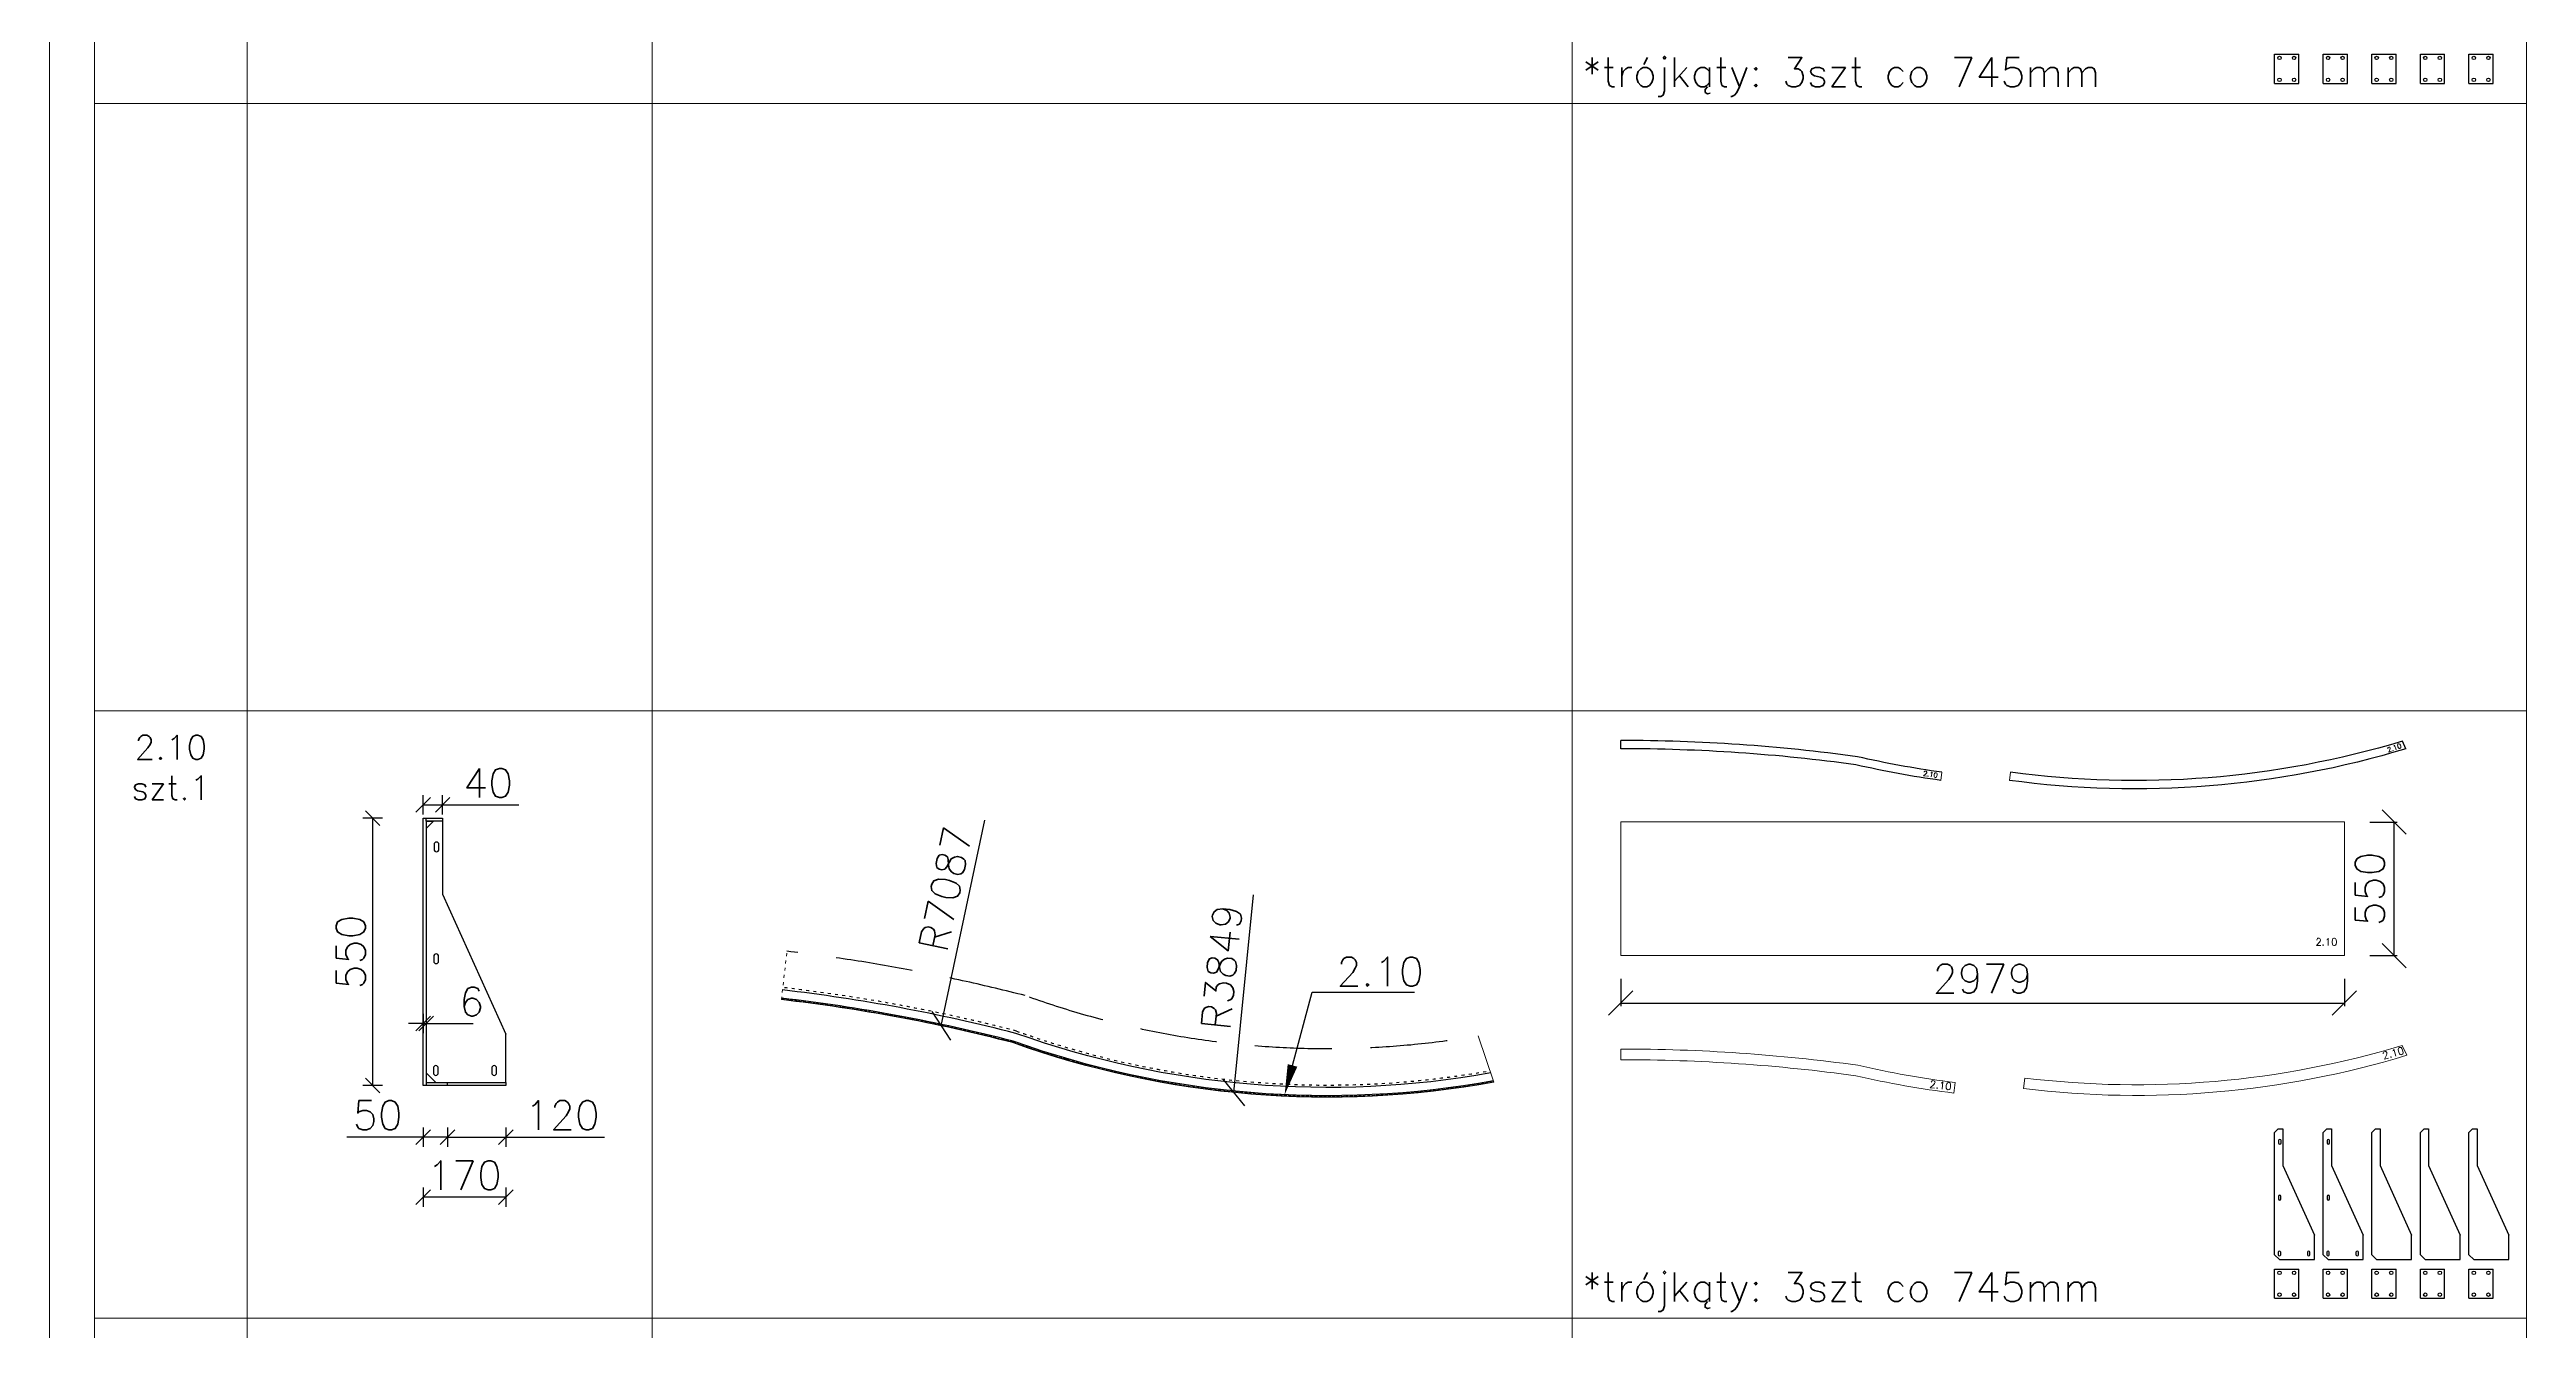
# Model space of a CAD drawing. Header units: millimetres. Extents: x 5046 to 103012, y -15969 to 47766.
# Drawn here: x 58995 to 69191, y -1747 to 3525 of the extents above; entities that cross this region are included whole.
import ezdxf
from ezdxf import colors
from ezdxf.entities.mleader import LeaderData, LeaderLine
from ezdxf.math import Vec2, Vec3

# ---------------------------------------------------------------- set-up
doc = ezdxf.new("R2010")
doc.units = ezdxf.units.MM
for name, pattern in [('ACAD_ISO03W100', [30, 12, -18]), ('ACAD_ISO10W100', [18, 12, -3, 0, -3]), ('HIDDEN2', [4.7625, 3.175, -1.5875])]:
    doc.linetypes.add(name, pattern=pattern)
doc.layers.get('0').update_dxf_attribs({"lineweight": 0})
doc.layers.get('Defpoints').update_dxf_attribs({"lineweight": 0})
for name, color, linetype, lineweight in [('DIM', 3, 'Continuous', 0), ('Kreska-kropka', 240, 'ACAD_ISO10W100', 0), ('Pomocnicze', 252, 'Continuous', 0), ('Przerywana', 230, 'ACAD_ISO03W100', 0), ('TEXT', 2, 'Continuous', 0)]:
    doc.layers.add(name, color=color, linetype=linetype, lineweight=lineweight)
for name, color, linetype in [('L_KS1 550', 40, 'Continuous'), ('L_KS_inderside', 40, 'HIDDEN2'), ('Profil główny', 7, 'Continuous')]:
    doc.layers.add(name, color=color, linetype=linetype)
doc.styles.add('Opisy 1-20', font='simplex.shx', dxfattribs={"height": 100})
doc.styles.add('Skala 1-20', font='simplex.shx', dxfattribs={"height": 60})
doc.styles.add('Skala 1-50', font='simplex.shx', dxfattribs={"height": 120})
doc.dimstyles.new('Skala 1-20', dxfattribs={"dimtxt": 6, "dimasz": 30, "dimexe": 20, "dimexo": 0.625, "dimgap": 15, "dimtad": 1, "dimdec": 0, "dimtxsty": 'Skala 1-20', "dimblk": 'OBLIQUE', "dimcen": 2.5, "dimadec": 0, "dimazin": 0, "dimtfac": 1, "dimtdec": 0, "dimtmove": 0, "dimatfit": 3, "dimldrblk": 'OBLIQUE', "dimfxl": 20, "dimfxlon": 1, "dimarcsym": 0})
doc.dimstyles.new('Skala 1-50', dxfattribs={"dimtxt": 12, "dimasz": 100, "dimexe": 12.5, "dimexo": 0.625, "dimgap": 40, "dimtad": 1, "dimdec": 0, "dimtxsty": 'Skala 1-50', "dimblk": 'OBLIQUE', "dimcen": 2.5, "dimadec": 0, "dimazin": 0, "dimtfac": 1, "dimtdec": 0, "dimtmove": 0, "dimatfit": 3, "dimldrblk": 'OBLIQUE', "dimfxl": 100, "dimfxlon": 1, "dimarcsym": 0})

# ---------------------------------------------------------------- blocks, each defined once
blk = doc.blocks.new('_Oblique')
at = {"color": 0, "linetype": 'ByBlock', "lineweight": -2}
blk.add_line((-0.5, -0.5), (0.5, 0.5), dxfattribs=at)
blk = doc.blocks.new('*D1623')
at = {"layer": 'Defpoints', "color": 0}
for p in [(-6, -214.8), (44, -214.8), (-6, -320.9)]:
    blk.add_point(p, dxfattribs=at)
at = {"layer": 'DIM', "color": 0, "lineweight": -2}
for p, q in [((-6, -300.9), (-6, -340.9)), ((44, -300.9), (44, -340.9)), ((-6, -320.9), (-163.1, -320.9)), ((44, -320.9), (-6, -320.9))]:
    blk.add_line(p, q, dxfattribs=at)
at = {"layer": 'DIM', "color": 0, "linetype": 'ByBlock', "lineweight": -2, "xscale": 30, "yscale": 30, "zscale": 30, "rotation": 180}
blk.add_blockref('_Oblique', (-6, -320.9), dxfattribs=at)
at = {"layer": 'DIM', "color": 0, "linetype": 'ByBlock', "lineweight": -2, "xscale": 30, "yscale": 30, "zscale": 30}
blk.add_blockref('_Oblique', (44, -320.9), dxfattribs=at)
at = {"layer": 'DIM', "color": 0, "insert": (-99.6, -275.9), "char_height": 60, "attachment_point": 5, "style": 'Skala 1-20'}
blk.add_mtext('50', dxfattribs=at)
blk = doc.blocks.new('*D1624')
at = {"layer": 'Defpoints', "color": 0}
for p in [(44, -214.8), (164, -214.8), (164, -320.9)]:
    blk.add_point(p, dxfattribs=at)
at = {"layer": 'DIM', "color": 0, "lineweight": -2}
for p, q in [((44, -300.9), (44, -340.9)), ((164, -300.9), (164, -340.9)), ((44, -320.9), (164, -320.9)), ((164, -320.9), (366.9, -320.9))]:
    blk.add_line(p, q, dxfattribs=at)
at = {"layer": 'DIM', "color": 0, "linetype": 'ByBlock', "lineweight": -2, "xscale": 30, "yscale": 30, "zscale": 30, "rotation": 180}
blk.add_blockref('_Oblique', (44, -320.9), dxfattribs=at)
at = {"layer": 'DIM', "color": 0, "linetype": 'ByBlock', "lineweight": -2, "xscale": 30, "yscale": 30, "zscale": 30}
blk.add_blockref('_Oblique', (164, -320.9), dxfattribs=at)
at = {"layer": 'DIM', "color": 0, "insert": (280.4, -275.9), "char_height": 60, "attachment_point": 5, "style": 'Skala 1-20'}
blk.add_mtext('120', dxfattribs=at)
blk = doc.blocks.new('*D1625')
at = {"layer": 'Defpoints', "color": 0}
for p in [(-6, -214.8), (164, -214.8), (-6, -444.7)]:
    blk.add_point(p, dxfattribs=at)
at = {"layer": 'DIM', "color": 0, "lineweight": -2}
for p, q in [((-6, -424.7), (-6, -464.7)), ((164, -444.7), (-6, -444.7)), ((164, -424.7), (164, -464.7))]:
    blk.add_line(p, q, dxfattribs=at)
at = {"layer": 'DIM', "color": 0, "linetype": 'ByBlock', "lineweight": -2, "xscale": 30, "yscale": 30, "zscale": 30, "rotation": 180}
blk.add_blockref('_Oblique', (-6, -444.7), dxfattribs=at)
at = {"layer": 'DIM', "color": 0, "linetype": 'ByBlock', "lineweight": -2, "xscale": 30, "yscale": 30, "zscale": 30}
blk.add_blockref('_Oblique', (164, -444.7), dxfattribs=at)
at = {"layer": 'DIM', "color": 0, "insert": (79, -399.7), "char_height": 60, "attachment_point": 5, "style": 'Skala 1-20'}
blk.add_mtext('170', dxfattribs=at)
blk = doc.blocks.new('*D1626')
at = {"layer": 'Defpoints', "color": 0}
for p in [(-110, 335.2), (-6, 335.2), (-6, -214.8)]:
    blk.add_point(p, dxfattribs=at)
at = {"layer": 'DIM', "color": 0, "lineweight": -2}
for p, q in [((-90, 335.2), (-130, 335.2)), ((-110, -214.8), (-110, 335.2)), ((-90, -214.8), (-130, -214.8))]:
    blk.add_line(p, q, dxfattribs=at)
at = {"layer": 'DIM', "color": 0, "linetype": 'ByBlock', "lineweight": -2, "xscale": 30, "yscale": 30, "zscale": 30}
for p, rotation in [((-110, 335.2), 90), ((-110, -214.8), 270)]:
    blk.add_blockref('_Oblique', p, dxfattribs=dict(at, rotation=rotation))
at = {"layer": 'DIM', "color": 0, "insert": (-155, 60.2), "char_height": 60, "attachment_point": 5, "rotation": 90, "style": 'Skala 1-20'}
blk.add_mtext('550', dxfattribs=at)
blk = doc.blocks.new('*D1627')
at = {"layer": 'Defpoints', "color": 0}
for p in [(-6, 0), (0, 0), (0, -87.3)]:
    blk.add_point(p, dxfattribs=at)
at = {"layer": 'DIM', "color": 0, "lineweight": -2}
for p, q in [((-6, -87.3), (-36, -87.3)), ((-6, -67.3), (-6, -107.3)), ((-6, -87.3), (0, -87.3)), ((0, -67.3), (0, -107.3)), ((0, -87.3), (97.1, -87.3))]:
    blk.add_line(p, q, dxfattribs=at)
at = {"layer": 'DIM', "color": 0, "linetype": 'ByBlock', "lineweight": -2, "xscale": 30, "yscale": 30, "zscale": 30}
blk.add_blockref('_Oblique', (-6, -87.3), dxfattribs=at)
at = {"layer": 'DIM', "color": 0, "linetype": 'ByBlock', "lineweight": -2, "xscale": 30, "yscale": 30, "zscale": 30, "rotation": 180}
blk.add_blockref('_Oblique', (0, -87.3), dxfattribs=at)
at = {"layer": 'DIM', "color": 0, "insert": (93.6, -42.3), "char_height": 60, "attachment_point": 5, "style": 'Skala 1-20'}
blk.add_mtext('6', dxfattribs=at)
blk = doc.blocks.new('*D1628')
at = {"layer": 'Defpoints', "color": 0}
for p in [(34, 362.8), (-6, 335.2), (34, 335.2)]:
    blk.add_point(p, dxfattribs=at)
at = {"layer": 'DIM', "color": 0, "lineweight": -2}
for p, q in [((-6, 342.8), (-6, 382.8)), ((-6, 362.8), (34, 362.8)), ((34, 342.8), (34, 382.8)), ((34, 362.8), (191.1, 362.8))]:
    blk.add_line(p, q, dxfattribs=at)
at = {"layer": 'DIM', "color": 0, "linetype": 'ByBlock', "lineweight": -2, "xscale": 30, "yscale": 30, "zscale": 30, "rotation": 180}
blk.add_blockref('_Oblique', (-6, 362.8), dxfattribs=at)
at = {"layer": 'DIM', "color": 0, "linetype": 'ByBlock', "lineweight": -2, "xscale": 30, "yscale": 30, "zscale": 30}
blk.add_blockref('_Oblique', (34, 362.8), dxfattribs=at)
at = {"layer": 'DIM', "color": 0, "insert": (127.6, 407.8), "char_height": 60, "attachment_point": 5, "style": 'Skala 1-20'}
blk.add_mtext('40', dxfattribs=at)
blk = doc.blocks.new('*D2848')
at = {"layer": 'Defpoints', "color": 0}
for p in [(62665, -493), (61191, -7424)]:
    blk.add_point(p, dxfattribs=at)
at = {"layer": 'DIM', "color": 0, "lineweight": -2}
blk.add_line((62665, -493), (62845, 354), dxfattribs=at)
at = {"layer": 'DIM', "color": 0}
for p, q in [((61189, -7424), (61194, -7424)), ((61191, -7427), (61191, -7422))]:
    blk.add_line(p, q, dxfattribs=at)
at = {"layer": 'DIM', "color": 0, "linetype": 'ByBlock', "lineweight": -2, "xscale": 100, "yscale": 100, "zscale": 100, "rotation": 257.9954028389057}
blk.add_blockref('_Oblique', (62665, -493), dxfattribs=at)
at = {"layer": 'DIM', "color": 0, "insert": (62683, 70), "char_height": 120, "attachment_point": 5, "rotation": 77.9954, "style": 'Skala 1-50'}
blk.add_mtext('R7087', dxfattribs=at)
blk = doc.blocks.new('*D2940')
at = {"layer": 'Defpoints', "color": 0}
for p in [(68441, 346), (68646, 346), (68441, -204)]:
    blk.add_point(p, dxfattribs=at)
at = {"layer": 'DIM', "color": 0, "lineweight": -2}
for p, q in [((68546, 346), (68658, 346)), ((68646, -204), (68646, 346)), ((68546, -204), (68658, -204))]:
    blk.add_line(p, q, dxfattribs=at)
at = {"layer": 'DIM', "color": 0, "linetype": 'ByBlock', "lineweight": -2, "xscale": 100, "yscale": 100, "zscale": 100}
for p, rotation in [((68646, 346), 90), ((68646, -204), 270)]:
    blk.add_blockref('_Oblique', p, dxfattribs=dict(at, rotation=rotation))
at = {"layer": 'DIM', "color": 0, "insert": (68546, 71), "char_height": 120, "attachment_point": 5, "rotation": 90, "style": 'Skala 1-50'}
blk.add_mtext('550', dxfattribs=at)
blk = doc.blocks.new('*D2941')
at = {"layer": 'Defpoints', "color": 0}
for p in [(65462, -204), (68441, -204), (68441, -399)]:
    blk.add_point(p, dxfattribs=at)
at = {"layer": 'DIM', "color": 0, "lineweight": -2}
for p, q in [((65462, -299), (65462, -412)), ((68441, -299), (68441, -412)), ((65462, -399), (68441, -399))]:
    blk.add_line(p, q, dxfattribs=at)
at = {"layer": 'DIM', "color": 0, "linetype": 'ByBlock', "lineweight": -2, "xscale": 100, "yscale": 100, "zscale": 100, "rotation": 180}
blk.add_blockref('_Oblique', (65462, -399), dxfattribs=at)
at = {"layer": 'DIM', "color": 0, "linetype": 'ByBlock', "lineweight": -2, "xscale": 100, "yscale": 100, "zscale": 100}
blk.add_blockref('_Oblique', (68441, -399), dxfattribs=at)
at = {"layer": 'DIM', "color": 0, "insert": (66952, -299), "char_height": 120, "attachment_point": 5, "style": 'Skala 1-50'}
blk.add_mtext('2979', dxfattribs=at)
blk = doc.blocks.new('*D4124')
at = {"layer": 'Defpoints', "color": 0}
for p in [(64256, 3063), (63869, -767)]:
    blk.add_point(p, dxfattribs=at)
at = {"layer": 'DIM', "color": 0, "lineweight": -2}
blk.add_line((63869, -767), (63951, 46), dxfattribs=at)
at = {"layer": 'DIM', "color": 0, "linetype": 'ByBlock', "lineweight": -2, "xscale": 100, "yscale": 100, "zscale": 100, "rotation": 264.230104030494}
blk.add_blockref('_Oblique', (63869, -767), dxfattribs=at)
at = {"layer": 'DIM', "color": 0, "insert": (63820, -251), "char_height": 120, "attachment_point": 5, "rotation": 84.2301, "style": 'Skala 1-50'}
blk.add_mtext('R3849', dxfattribs=at)
blk = doc.blocks.new('det550')
at = {"layer": 'Profil główny'}
for p, q in [((-6, -214.8), (-6, 335.2)), ((-6, 335.2), (34, 335.2)), ((0, 329.2), (0, 335.2)), ((34, 329.2), (0, 329.2)), ((0, 329.2), (0, -208.8)), ((0, 329.2), (15, 329.2)), ((15, 329.2), (0, 314.2)), ((0, 314.2), (0, -188.8)), ((34, 335.2), (34, 329.2)), ((34, 329.2), (34, 179.2)), ((34, 179.2), (164, -108.8)), ((164, -208.8), (164, -108.8)), ((20, -208.8), (0, -188.8)), ((164, -214.8), (-6, -214.8)), ((0, -208.8), (164, -208.8)), ((0, -208.8), (0, -214.8)), ((44, -214.8), (44, -208.8)), ((164, -208.8), (164, -214.8))]:
    blk.add_line(p, q, dxfattribs=at)
for points in [[(16.5, 281.2), (16.5, 271.2, 1), (26.5, 271.2), (26.5, 281.2, 1)], [(15.8, 51.2), (15.8, 41.2, 1), (25.8, 41.2), (25.8, 51.2, 1)], [(15, -178.8), (15, -188.8, 1), (25, -188.8), (25, -178.8, 1)], [(135, -178.8), (135, -188.8, 1), (145, -188.8), (145, -178.8, 1)]]:
    blk.add_lwpolyline(points, format="xyb", close=True, dxfattribs=at)
at = {"layer": 'DIM'}
for base, p1, p2, picture, middle in [((34, 362.8), (-6, 335.2), (34, 335.2), '*D1628', (127.6, 407.8)), ((0, -87.3), (-6, 0), (0, 0), '*D1627', (93.6, -42.3)), ((-6, -320.9), (44, -214.8), (-6, -214.8), '*D1623', (-99.6, -275.9)), ((164, -320.9), (44, -214.8), (164, -214.8), '*D1624', (280.4, -275.9))]:
    dim = blk.add_linear_dim(base=base, p1=p1, p2=p2, dimstyle='Skala 1-20', dxfattribs=at)
    dim.commit()
    dim.dimension.update_dxf_attribs({"geometry": picture, "text_midpoint": middle})
dim = blk.add_linear_dim(base=(-110, 335.2), p1=(-6, -214.8), p2=(-6, 335.2), angle=90, dimstyle='Skala 1-20', dxfattribs=at)
dim.commit()
dim.dimension.update_dxf_attribs({"geometry": '*D1626', "text_midpoint": (-155, 60.2)})
dim = blk.add_linear_dim(base=(-6, -444.7), p1=(164, -214.8), p2=(-6, -214.8), dimstyle='Skala 1-20', dxfattribs=at)
dim.commit()
dim.dimension.update_dxf_attribs({"geometry": '*D1625', "text_midpoint": (79, -444.7), "dimtype": 160})

msp = doc.modelspace()

# ---------------------------------------------------------------- linework, layer by layer
for p, q in [((66784.5, 551.1), (66779.9, 517.4)), ((67066.5, 551.1), (67062, 517.4)), ((64940.3, -725.1), (64875.1, -533.5)), ((65462.4, -632.3), (65462.3, -588.3)), ((68698.6, -614.1), (68679.5, -573.9)), ((67125.2, -707.6), (67119.9, -751.2)), ((66839.2, -725.8), (66833.9, -769.5))]:
    msp.add_line(p, q)
msp.add_lwpolyline([(65462.4, 346.5), (68441.4, 346.5), (68441.4, -203.5), (65462.4, -203.5)], close=True)
for points in [[(66839.2, -725.8, -0.0267959), (66438.4, -655.1, 0.0343131), (65462.3, -588.3)], [(68679.5, -573.9, -0.1037642), (67125.2, -707.6)], [(66833.9, -769.5, -0.0266645), (66430.5, -698.4, 0.0342426), (65462.4, -632.3)], [(68698.6, -614.1, -0.1042047), (67119.9, -751.2)]]:
    msp.add_lwpolyline(points, format="xyb")
at = {"layer": 'Kreska-kropka'}
msp.add_lwpolyline([(64939.6, -722.2, -0.1312697), (62961, -559.2, 0.0342378), (62007.5, -381.9)], format="xyb", dxfattribs=at)
at = {"layer": 'L_KS1 550'}
for points in [[(64940.3, -725.1, -0.1312755), (62960.1, -562, 0.0342329), (62007.2, -384.8)], [(64938.8, -719.3, -0.1312639), (62961.9, -556.3, 0.0342426), (62007.9, -378.9)], [(64927.3, -686.8, -0.1309952), (62971.9, -523.7, 0.0342971), (62011.8, -345.1)]]:
    msp.add_lwpolyline(points, format="xyb", dxfattribs=at)
at = {"layer": 'L_KS1 550', "linetype": 'ACAD_ISO03W100'}
msp.add_lwpolyline([(64924.1, -677.3, -0.1309241), (62974.8, -514.2, 0.0343131), (62013, -335.2)], format="xyb", dxfattribs=at)
at = {"layer": 'L_KS_inderside', "ltscale": 100}
for points in [[(62030.2, -186.2, -0.0342329), (63010.1, -368.4, -0.1672419)], [(64875.1, -533.5, -0.1291804), (63027.4, -373.7, -0.1312755)]]:
    msp.add_lwpolyline(points, format="xyb", dxfattribs=at)
at = {"layer": 'Pomocnicze'}
for p, q in [((58994.8, 23701.1), (58994.8, -14944.5)), ((69190.5, 23703.4), (69190.5, -14944.5)), ((59180.2, 23503.4), (59180.2, -14944.5)), ((59808.5, 23503.4), (59808.5, -14944.5)), ((61475.3, 23503.4), (61475.3, -14944.5)), ((65262.4, 23503.4), (65262.4, -14944.5)), ((69190.5, 3303.4), (59180.2, 3303.4)), ((69190.5, 803.4), (59180.2, 803.4)), ((69190.5, -1696.6), (59180.2, -1696.6))]:
    msp.add_line(p, q, dxfattribs=at)
at = {"layer": 'Profil główny'}
for p, q in [((68153.8, 3385.7), (68153.8, 3505.7)), ((68153.8, 3505.7), (68253.8, 3505.7)), ((68253.8, 3385.7), (68253.8, 3505.7)), ((68353.8, 3385.7), (68353.8, 3505.7)), ((68353.8, 3505.7), (68453.8, 3505.7)), ((68453.8, 3385.7), (68453.8, 3505.7)), ((68553.8, 3385.7), (68553.8, 3505.7)), ((68553.8, 3505.7), (68653.8, 3505.7)), ((68653.8, 3385.7), (68653.8, 3505.7)), ((68753.8, 3385.7), (68753.8, 3505.7)), ((68753.8, 3505.7), (68853.8, 3505.7)), ((68853.8, 3385.7), (68853.8, 3505.7)), ((68953.8, 3385.7), (68953.8, 3505.7)), ((68953.8, 3505.7), (69053.8, 3505.7)), ((69053.8, 3385.7), (69053.8, 3505.7)), ((68153.8, 3385.7), (68253.8, 3385.7)), ((68353.8, 3385.7), (68453.8, 3385.7)), ((68553.8, 3385.7), (68653.8, 3385.7)), ((68753.8, 3385.7), (68853.8, 3385.7)), ((68953.8, 3385.7), (69053.8, 3385.7)), ((65462.4, 647.6), (65462.3, 681.6)), ((68694.6, 647.6), (68679.8, 678.7)), ((68168.8, -917), (68153.8, -932)), ((68168.8, -917), (68187.8, -917)), ((68187.8, -917), (68187.8, -1067)), ((68368.8, -917), (68353.8, -932)), ((68368.8, -917), (68387.8, -917)), ((68387.8, -917), (68387.8, -1067)), ((68568.8, -917), (68553.8, -932)), ((68568.8, -917), (68587.8, -917)), ((68587.8, -917), (68587.8, -1067)), ((68768.8, -917), (68753.8, -932)), ((68768.8, -917), (68787.8, -917)), ((68787.8, -917), (68787.8, -1067)), ((68968.8, -917), (68953.8, -932)), ((68968.8, -917), (68987.8, -917)), ((68987.8, -917), (68987.8, -1067)), ((68153.8, -1435), (68153.8, -932)), ((68353.8, -1435), (68353.8, -932)), ((68553.8, -1435), (68553.8, -932)), ((68753.8, -1435), (68753.8, -932)), ((68953.8, -1435), (68953.8, -932)), ((68187.8, -1067), (68317.8, -1355)), ((68387.8, -1067), (68517.8, -1355)), ((68587.8, -1067), (68717.8, -1355)), ((68787.8, -1067), (68917.8, -1355)), ((68987.8, -1067), (69117.8, -1355)), ((68317.8, -1455), (68317.8, -1355)), ((68517.8, -1455), (68517.8, -1355)), ((68717.8, -1455), (68717.8, -1355)), ((68917.8, -1455), (68917.8, -1355)), ((69117.8, -1455), (69117.8, -1355)), ((68173.8, -1455), (68153.8, -1435)), ((68153.8, -1614.3), (68153.8, -1494.3)), ((68153.8, -1494.3), (68253.8, -1494.3)), ((68173.8, -1455), (68317.8, -1455)), ((68253.8, -1614.3), (68253.8, -1494.3)), ((68373.8, -1455), (68353.8, -1435)), ((68353.8, -1614.3), (68353.8, -1494.3)), ((68353.8, -1494.3), (68453.8, -1494.3)), ((68373.8, -1455), (68517.8, -1455)), ((68453.8, -1614.3), (68453.8, -1494.3)), ((68573.8, -1455), (68553.8, -1435)), ((68553.8, -1614.3), (68553.8, -1494.3)), ((68553.8, -1494.3), (68653.8, -1494.3)), ((68573.8, -1455), (68717.8, -1455)), ((68653.8, -1614.3), (68653.8, -1494.3)), ((68773.8, -1455), (68753.8, -1435)), ((68753.8, -1614.3), (68753.8, -1494.3)), ((68753.8, -1494.3), (68853.8, -1494.3)), ((68773.8, -1455), (68917.8, -1455)), ((68853.8, -1614.3), (68853.8, -1494.3)), ((68973.8, -1455), (68953.8, -1435)), ((68953.8, -1614.3), (68953.8, -1494.3)), ((68953.8, -1494.3), (69053.8, -1494.3)), ((68973.8, -1455), (69117.8, -1455)), ((69053.8, -1614.3), (69053.8, -1494.3)), ((68153.8, -1614.3), (68253.8, -1614.3)), ((68353.8, -1614.3), (68453.8, -1614.3)), ((68553.8, -1614.3), (68653.8, -1614.3)), ((68753.8, -1614.3), (68853.8, -1614.3)), ((68953.8, -1614.3), (69053.8, -1614.3))]:
    msp.add_line(p, q, dxfattribs=at)
for points in [[(66784.5, 551.1, -0.0232269), (66436.6, 615, 0.0342971), (65462.3, 681.6)], [(66779.9, 517.4, -0.0231256), (66430.5, 581.5, 0.0342426), (65462.4, 647.6)], [(68694.6, 647.6, -0.1077812), (67062, 517.4)], [(68679.8, 678.7, -0.1074414), (67066.5, 551.1)]]:
    msp.add_lwpolyline(points, format="xyb", dxfattribs=at)
for points in [[(68170.3, -965), (68170.3, -975, 1), (68180.3, -975), (68180.3, -965, 1)], [(68370.3, -965), (68370.3, -975, 1), (68380.3, -975), (68380.3, -965, 1)], [(68169.6, -1195), (68169.6, -1205, 1), (68179.6, -1205), (68179.6, -1195, 1)], [(68369.6, -1195), (68369.6, -1205, 1), (68379.6, -1205), (68379.6, -1195, 1)], [(68168.8, -1425), (68168.8, -1435, 1), (68178.8, -1435), (68178.8, -1425, 1)], [(68288.8, -1425), (68288.8, -1435, 1), (68298.8, -1435), (68298.8, -1425, 1)], [(68368.8, -1425), (68368.8, -1435, 1), (68378.8, -1435), (68378.8, -1425, 1)], [(68488.8, -1425), (68488.8, -1435, 1), (68498.8, -1435), (68498.8, -1425, 1)]]:
    msp.add_lwpolyline(points, format="xyb", close=True, dxfattribs=at)
for centre in [(68173.8, 3490.7), (68233.8, 3490.7), (68373.8, 3490.7), (68433.8, 3490.7), (68573.8, 3490.7), (68633.8, 3490.7), (68773.8, 3490.7), (68833.8, 3490.7), (68973.8, 3490.7), (69033.8, 3490.7), (68173.8, 3400.7), (68233.8, 3400.7), (68373.8, 3400.7), (68433.8, 3400.7), (68573.8, 3400.7), (68633.8, 3400.7), (68773.8, 3400.7), (68833.8, 3400.7), (68973.8, 3400.7), (69033.8, 3400.7), (68173.8, -1509.3), (68233.8, -1509.3), (68373.8, -1509.3), (68433.8, -1509.3), (68573.8, -1509.3), (68633.8, -1509.3), (68773.8, -1509.3), (68833.8, -1509.3), (68973.8, -1509.3), (69033.8, -1509.3), (68173.8, -1599.3), (68233.8, -1599.3), (68373.8, -1599.3), (68433.8, -1599.3), (68573.8, -1599.3), (68633.8, -1599.3), (68773.8, -1599.3), (68833.8, -1599.3), (68973.8, -1599.3), (69033.8, -1599.3)]:
    msp.add_circle(centre, 7, dxfattribs=at)
at = {"layer": 'Przerywana'}
msp.add_line((62007.2, -384.8), (62030.2, -186.2), dxfattribs=at)

# ---------------------------------------------------------------- block references
at = {"layer": 'Profil główny', "xscale": 2, "yscale": 2}
msp.add_blockref('det550', (60544.9, -309), dxfattribs=at)

# ---------------------------------------------------------------- texts
at = {"layer": 'TEXT', "attachment_point": 1}
for s, insert, char_height, width, style in [('*trójkąty: 3szt co 745mm', (65302.9, 3492.1), 120, 2890.841, 'Skala 1-50'), ('\\pxqc;2.10\\Pszt.1', (59180.2, 703.4), 100, 628.322, 'Opisy 1-20'), ('2.10', (68322.1, -132.6), 30, 74.012, 'Skala 1-50'), ('*trójkąty: 3szt co 745mm', (65302.9, -1507.9), 120, 2890.841, 'Skala 1-50')]:
    msp.add_mtext(s, dxfattribs=dict(at, insert=insert, char_height=char_height, width=width, style=style))
at = {"layer": 'TEXT', "width": 74.012, "attachment_point": 1, "style": 'Skala 1-50'}
for insert, char_height, rotation in [((68614.8, 651), 20, 19.34674), ((66709.1, 556.8), 20, 351.07642), ((68594.3, -602.2), 30, 15), ((66736.4, -717.1), 30, 353.06722)]:
    msp.add_mtext('2.10', dxfattribs=dict(at, insert=insert, char_height=char_height, rotation=rotation))

# ---------------------------------------------------------------- dimensions: what is measured, and where the dimension line sits
at = {"layer": 'DIM'}
for center, mpoint, override, picture, middle in [((64255.5, 3062.5), (63868.5, -767), {"dimtxsty": 'Skala 1-50', "dimtofl": 0, "dimldrblk": 'Oblique'}, '*D4124', (63919.7, -261)), ((61191.2, -7424.5), (62665.1, -492.7), {"dimtofl": 0}, '*D2848', (62780.4, 49.5))]:
    dim = msp.add_radius_dim(center=center, mpoint=mpoint, dimstyle='Skala 1-50', override=override, dxfattribs=at)
    dim.commit()
    dim.dimension.update_dxf_attribs({"geometry": picture, "text_midpoint": middle, "dimtype": 164})
for p1, p2, distance, picture, middle in [((68441.4, -203.5), (68441.4, 346.5), -204.4, '*D2940', (68545.7, 71.5)), ((65462.4, -203.5), (68441.4, -203.5), -196, '*D2941', (66951.9, -299.5))]:
    dim = msp.add_aligned_dim(p1=p1, p2=p2, distance=distance, dimstyle='Skala 1-50', dxfattribs=at)
    dim.commit()
    dim.dimension.update_dxf_attribs({"geometry": picture, "text_midpoint": middle})

# ---------------------------------------------------------------- leaders
ml = msp.add_multileader_mtext('Standard', dxfattribs=at)
ml.set_content('2.10', style='Skala 1-50')
ml.set_leader_properties()
ml.build(insert=Vec2(0, 0))
ml.multileader.update_dxf_attribs({"has_text_frame": 1, "text_left_attachment_type": 5, "text_right_attachment_type": 5, "dogleg_length": 50, "arrow_head_size": 125})
ctx = ml.context
ctx.base_point, ctx.char_height, ctx.arrow_head_size, ctx.landing_gap_size, ctx.plane_origin = Vec3(64242, -353.9), 120, 125, 50, Vec3(64078.8, -776.5)
ctx.left_attachment, ctx.right_attachment = 5, 5
notes = []
notes.append((ctx, [(0, (1, 1, 0), (64192, -353.9), (1, 0), 50, [(0, [(64078.8, -776.5)], 0, [])])]))
ctx.mtext.insert, ctx.mtext.flow_direction = Vec3(64292, -209.9), 5
for ctx, leaders in notes:
    for number, flags, end, landing, length, lines in leaders:
        leader = LeaderData()
        leader.index, (leader.has_last_leader_line, leader.has_dogleg_vector, leader.attachment_direction) = number, flags
        leader.last_leader_point, leader.dogleg_vector, leader.dogleg_length = Vec3(end), Vec3(landing), length
        for number, points, colour, breaks in lines:
            line = LeaderLine()
            line.index, line.vertices, line.color, line.breaks = number, Vec3.list(points), colors.encode_raw_color(colour), breaks
            leader.lines.append(line)
        ctx.leaders.append(leader)

doc.saveas('drawing.dxf')
